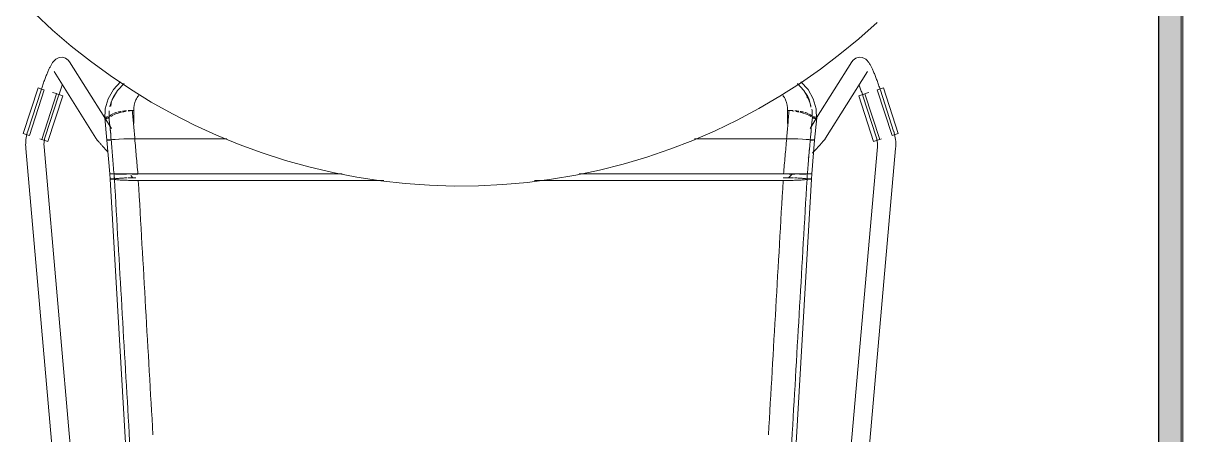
# Model space of a CAD drawing. Header units: millimetres. Extents: x 155920 to 295199, y -4084 to 97293.
# Drawn here: x 224487 to 225246, y 30744 to 31014 of the extents above; entities that cross this region are included whole.
import ezdxf

# ---------------------------------------------------------------- set-up
doc = ezdxf.new("R2010")
doc.units = ezdxf.units.MM
doc.header["$MEASUREMENT"] = 0
for name, color, linetype, lineweight in [('A-WALL', 7, 'CONTINUOUS', 9), ('A-WALL-PATT', 7, 'CONTINUOUS', 25), ('I-FURN', 8, 'CONTINUOUS', 9), ('I-WALL', 7, 'CONTINUOUS', 9)]:
    doc.layers.add(name, color=color, linetype=linetype, lineweight=lineweight)

msp = doc.modelspace()

# ---------------------------------------------------------------- hatches: boundary and pattern name
at = {"layer": 'A-WALL-PATT', "lineweight": 5}
msp.add_hatch(color=256, dxfattribs=at).paths.add_polyline_path([(225229.88, 29907.33), (225244.88, 29907.33), (225244.88, 33857.63), (225229.88, 33857.63), (225229.88, 29920.76)], flags=0)

# ---------------------------------------------------------------- linework, layer by layer
at = {"layer": 'A-WALL'}
for p, q in [((225244.88, 33857.63), (225244.88, 29907.33)), ((225245.88, 33857.63), (225245.88, 29907.33))]:
    msp.add_line(p, q, dxfattribs=at)
at = {"layer": 'I-FURN'}
for p, q in [((224494.74, 31019.91), (224506.44, 31009)), ((224506.44, 31009), (224518.56, 30998.56)), ((225033.92, 31003.3), (225045.85, 31013.96)), ((225021.57, 30993.13), (225033.92, 31003.3)), ((224518.56, 30998.56), (224531.1, 30988.61)), ((224505.39, 30986.11), (224505.17, 30985.68)), ((224505.62, 30986.52), (224505.39, 30986.11)), ((224505.86, 30986.92), (224505.62, 30986.52)), ((224506.1, 30987.31), (224505.86, 30986.92)), ((224506.36, 30987.7), (224506.1, 30987.31)), ((224506.64, 30988.09), (224506.36, 30987.7)), ((224506.95, 30988.49), (224506.64, 30988.09)), ((224507.32, 30988.91), (224506.95, 30988.49)), ((224507.78, 30989.38), (224507.32, 30988.91)), ((224508.41, 30989.9), (224507.78, 30989.38)), ((224509.32, 30990.47), (224508.41, 30989.9)), ((224510.7, 30990.99), (224509.32, 30990.47)), ((224512.68, 30991.16), (224510.7, 30990.99)), ((224514.91, 30990.57), (224512.68, 30991.16)), ((224516.64, 30989.35), (224514.91, 30990.57)), ((224516.64, 30989.35), (224517.53, 30988.23)), ((224540.56, 30951.46), (224517.53, 30988.23)), ((224531.1, 30988.61), (224544.02, 30979.18)), ((225029.32, 30988.23), (225006.28, 30951.46)), ((225008.82, 30983.46), (225021.57, 30993.13)), ((225030.21, 30989.35), (225029.32, 30988.23)), ((225030.21, 30989.35), (225031.94, 30990.57)), ((225031.94, 30990.57), (225034.17, 30991.16)), ((225034.17, 30991.16), (225036.14, 30990.99)), ((225036.14, 30990.99), (225037.53, 30990.47)), ((225037.53, 30990.47), (225038.44, 30989.9)), ((225038.44, 30989.9), (225039.07, 30989.38)), ((225039.07, 30989.38), (225039.53, 30988.91)), ((225039.53, 30988.91), (225039.9, 30988.49)), ((225039.9, 30988.49), (225040.21, 30988.09)), ((225040.21, 30988.09), (225040.49, 30987.7)), ((225040.49, 30987.7), (225040.75, 30987.31)), ((225040.75, 30987.31), (225040.99, 30986.92)), ((225040.99, 30986.92), (225041.22, 30986.52)), ((225041.22, 30986.52), (225041.45, 30986.11)), ((225041.45, 30986.11), (225041.68, 30985.68)), ((224502.04, 30978.63), (224501.79, 30977.97)), ((224502.3, 30979.27), (224502.04, 30978.63)), ((224502.55, 30979.89), (224502.3, 30979.27)), ((224502.8, 30980.5), (224502.55, 30979.89)), ((224503.04, 30981.1), (224502.8, 30980.5)), ((224503.29, 30981.68), (224503.04, 30981.1)), ((224503.53, 30982.24), (224503.29, 30981.68)), ((224503.77, 30982.78), (224503.53, 30982.24)), ((224504.01, 30983.31), (224503.77, 30982.78)), ((224504.24, 30983.82), (224504.01, 30983.31)), ((224504.48, 30984.31), (224504.24, 30983.82)), ((224504.71, 30984.78), (224504.48, 30984.31)), ((224504.94, 30985.24), (224504.71, 30984.78)), ((224505.17, 30985.68), (224504.94, 30985.24)), ((224507.36, 30981.86), (224534.67, 30938.27)), ((224544.02, 30979.18), (224557.3, 30970.27)), ((224995.7, 30974.3), (225008.82, 30983.46)), ((225012.18, 30938.27), (225039.49, 30981.86)), ((225041.68, 30985.68), (225041.91, 30985.24)), ((225041.91, 30985.24), (225042.14, 30984.78)), ((225042.14, 30984.78), (225042.37, 30984.31)), ((225042.37, 30984.31), (225042.61, 30983.82)), ((225042.61, 30983.82), (225042.84, 30983.31)), ((225042.84, 30983.31), (225043.08, 30982.78)), ((225043.08, 30982.78), (225043.32, 30982.24)), ((225043.32, 30982.24), (225043.56, 30981.68)), ((225043.56, 30981.68), (225043.81, 30981.1)), ((225043.81, 30981.1), (225044.05, 30980.5)), ((225044.05, 30980.5), (225044.3, 30979.89)), ((225044.3, 30979.89), (225044.55, 30979.27)), ((225044.55, 30979.27), (225044.81, 30978.63)), ((225044.81, 30978.63), (225045.06, 30977.97)), ((224487.16, 30941.25), (224496.85, 30971.26)), ((224496.85, 30971.26), (224498.8, 30970.63)), ((224499.51, 30971.64), (224499.27, 30970.9)), ((224499.76, 30972.37), (224499.51, 30971.64)), ((224500.01, 30973.1), (224499.76, 30972.37)), ((224500.26, 30973.82), (224500.01, 30973.1)), ((224500.52, 30974.53), (224500.26, 30973.82)), ((224500.77, 30975.24), (224500.52, 30974.53)), ((224501.03, 30975.94), (224500.77, 30975.24)), ((224501.28, 30976.63), (224501.03, 30975.94)), ((224501.54, 30977.31), (224501.28, 30976.63)), ((224501.79, 30977.97), (224501.54, 30977.31)), ((224512.02, 30971.07), (224511.79, 30970.41)), ((224512.26, 30971.71), (224512.02, 30971.07)), ((224512.49, 30972.35), (224512.26, 30971.71)), ((224512.73, 30972.97), (224512.49, 30972.35)), ((224546.17, 30970.04), (224550.91, 30975.19)), ((224548.85, 30969.46), (224553.12, 30973.93)), ((224982.23, 30965.68), (224995.7, 30974.3)), ((224998, 30969.46), (224993.73, 30973.93)), ((225000.68, 30970.04), (224995.94, 30975.19)), ((225034.12, 30972.97), (225034.36, 30972.35)), ((225034.36, 30972.35), (225034.59, 30971.71)), ((225034.59, 30971.71), (225034.83, 30971.07)), ((225034.83, 30971.07), (225035.06, 30970.41)), ((225045.06, 30977.97), (225045.31, 30977.31)), ((225045.31, 30977.31), (225045.57, 30976.63)), ((225045.57, 30976.63), (225045.82, 30975.94)), ((225045.82, 30975.94), (225046.08, 30975.24)), ((225046.08, 30975.24), (225046.33, 30974.53)), ((225046.33, 30974.53), (225046.58, 30973.82)), ((225046.58, 30973.82), (225046.84, 30973.1)), ((225046.84, 30973.1), (225047.09, 30972.37)), ((225047.09, 30972.37), (225047.34, 30971.64)), ((225047.34, 30971.64), (225047.58, 30970.9)), ((225048.05, 30970.63), (225050, 30971.26)), ((225050, 30971.26), (225059.69, 30941.25)), ((224498.87, 30969.7), (224490.16, 30942.89)), ((224491.2, 30939.95), (224500.89, 30969.95)), ((224498.8, 30970.63), (224500.77, 30969.99)), ((224499.02, 30970.16), (224498.87, 30969.7)), ((224499.27, 30970.9), (224499.02, 30970.16)), ((224508.96, 30967.35), (224499.27, 30937.34)), ((224501.57, 30939.18), (224510.29, 30965.99)), ((224503.32, 30936.04), (224513, 30966.04)), ((224508.86, 30967.38), (224506.38, 30968.18)), ((224509.08, 30967.31), (224511.05, 30966.67)), ((224510.39, 30966.32), (224510.29, 30965.99)), ((224510.62, 30967.02), (224510.39, 30966.32)), ((224510.85, 30967.7), (224510.62, 30967.02)), ((224511.08, 30968.39), (224510.85, 30967.7)), ((224511.05, 30966.67), (224513, 30966.04)), ((224511.32, 30969.07), (224511.08, 30968.39)), ((224511.55, 30969.74), (224511.32, 30969.07)), ((224511.79, 30970.41), (224511.55, 30969.74)), ((224540.9, 30957.51), (224542.78, 30964.03)), ((224542.78, 30964.03), (224546.17, 30970.04)), ((224545.48, 30963.63), (224548.85, 30969.46)), ((224557.3, 30970.27), (224570.94, 30961.89)), ((224968.42, 30957.6), (224982.23, 30965.68)), ((225001.36, 30963.63), (224998, 30969.46)), ((225004.07, 30964.03), (225000.68, 30970.04)), ((225005.95, 30957.51), (225004.07, 30964.03)), ((225033.85, 30966.04), (225035.8, 30966.67)), ((225033.85, 30966.04), (225043.53, 30936.04)), ((225035.06, 30970.41), (225035.3, 30969.74)), ((225035.3, 30969.74), (225035.53, 30969.07)), ((225035.53, 30969.07), (225035.77, 30968.39)), ((225035.77, 30968.39), (225036, 30967.7)), ((225035.8, 30966.67), (225037.77, 30967.31)), ((225036, 30967.7), (225036.23, 30967.02)), ((225036.23, 30967.02), (225036.46, 30966.32)), ((225036.46, 30966.32), (225036.56, 30965.99)), ((225036.56, 30965.99), (225045.28, 30939.18)), ((225047.58, 30937.34), (225037.89, 30967.35)), ((225040.46, 30968.18), (225037.99, 30967.38)), ((225045.96, 30969.95), (225055.65, 30939.95)), ((225046.08, 30969.99), (225048.05, 30970.63)), ((225047.58, 30970.9), (225047.83, 30970.16)), ((225047.83, 30970.16), (225047.98, 30969.7)), ((225056.69, 30942.89), (225047.98, 30969.7)), ((224540.62, 30950.6), (224540.9, 30957.51)), ((224558.57, 30956.39), (224559.62, 30956.39)), ((224559.56, 30957.63), (224559.56, 30947.88)), ((224570.94, 30961.89), (224584.89, 30954.07)), ((224954.29, 30950.08), (224968.42, 30957.6)), ((224987.23, 30956.39), (224988.28, 30956.39)), ((224987.29, 30947.88), (224987.29, 30957.63)), ((225006.23, 30950.6), (225005.95, 30957.51)), ((224540.49, 30951.5), (224541.92, 30937)), ((224544.84, 30944.64), (224540.78, 30951.12)), ((224584.89, 30954.07), (224599.15, 30946.81)), ((224939.88, 30943.14), (224954.29, 30950.08)), ((225006.05, 30951.09), (225002.01, 30944.64)), ((225006.35, 30951.5), (225004.93, 30937)), ((224489.11, 30940.62), (224487.16, 30941.25)), ((224491.08, 30939.99), (224489.11, 30940.62)), ((224489.54, 30940.69), (224489.3, 30939.58)), ((224489.83, 30941.8), (224489.54, 30940.69)), ((224490.16, 30942.89), (224489.83, 30941.8)), ((224599.15, 30946.81), (224613.69, 30940.13)), ((224925.21, 30936.77), (224939.88, 30943.14)), ((225057.74, 30940.62), (225055.76, 30939.99)), ((225056.7, 30942.84), (225056.69, 30942.89)), ((225057.03, 30941.75), (225056.7, 30942.84)), ((225057.32, 30940.64), (225057.03, 30941.75)), ((225057.56, 30939.53), (225057.32, 30940.64)), ((225059.69, 30941.25), (225057.74, 30940.62)), ((224488.78, 30935.04), (224488.76, 30933.9)), ((224488.76, 30933.9), (224488.79, 30932.76)), ((224488.84, 30936.18), (224488.78, 30935.04)), ((224488.95, 30937.32), (224488.84, 30936.18)), ((224489.1, 30938.45), (224488.95, 30937.32)), ((224489.3, 30939.58), (224489.1, 30938.45)), ((224499.17, 30937.37), (224498.01, 30937.75)), ((224501.36, 30936.67), (224499.39, 30937.3)), ((224500.76, 30933.94), (224500.77, 30934.6)), ((224500.78, 30933.28), (224500.76, 30933.94)), ((224500.77, 30934.6), (224500.81, 30935.26)), ((224500.83, 30932.62), (224500.78, 30933.28)), ((224500.81, 30935.26), (224500.87, 30935.92)), ((224500.87, 30935.92), (224500.96, 30936.58)), ((224500.96, 30936.58), (224501.07, 30937.23)), ((224501.07, 30937.23), (224501.21, 30937.88)), ((224501.21, 30937.88), (224501.37, 30938.52)), ((224503.32, 30936.04), (224501.36, 30936.67)), ((224501.37, 30938.52), (224501.56, 30939.16)), ((224501.56, 30939.16), (224501.57, 30939.18)), ((224534.67, 30938.27), (224534.88, 30937.95)), ((224534.88, 30937.95), (224535.07, 30937.69)), ((224535.07, 30937.69), (224535.24, 30937.46)), ((224535.24, 30937.46), (224535.41, 30937.24)), ((224535.41, 30937.24), (224535.59, 30937.02)), ((224535.59, 30937.02), (224535.78, 30936.79)), ((224535.78, 30936.79), (224535.98, 30936.55)), ((224535.98, 30936.55), (224536.2, 30936.29)), ((224536.2, 30936.29), (224536.43, 30936.03)), ((224536.43, 30936.03), (224536.67, 30935.75)), ((224536.67, 30935.75), (224536.93, 30935.45)), ((224536.93, 30935.45), (224537.2, 30935.14)), ((224537.2, 30935.14), (224537.49, 30934.82)), ((224537.49, 30934.82), (224537.79, 30934.48)), ((224537.79, 30934.48), (224538.11, 30934.13)), ((224538.11, 30934.13), (224538.44, 30933.77)), ((224538.44, 30933.77), (224538.78, 30933.39)), ((224538.78, 30933.39), (224539.13, 30933)), ((224539.13, 30933), (224539.5, 30932.6)), ((224541.92, 30937.01), (224541.99, 30937.03)), ((224541.98, 30937.03), (224541.92, 30937.01)), ((224541.92, 30937), (224543.74, 30914.8)), ((224541.92, 30937), (224541.98, 30936.98)), ((224541.98, 30936.98), (224541.92, 30937)), ((224542.17, 30937.06), (224541.98, 30937.03)), ((224541.98, 30936.98), (224542.17, 30936.95)), ((224542.17, 30936.95), (224541.98, 30936.98)), ((224542.47, 30937.08), (224542.17, 30937.06)), ((224542.46, 30936.93), (224542.17, 30936.95)), ((224542.17, 30936.95), (224542.46, 30936.93)), ((224542.18, 30937.06), (224542.48, 30937.08)), ((224542.46, 30936.93), (224542.84, 30936.92)), ((224542.85, 30936.92), (224542.46, 30936.93)), ((224542.85, 30937.09), (224542.47, 30937.08)), ((224542.48, 30937.08), (224542.86, 30937.09)), ((224542.84, 30936.92), (224543.29, 30936.91)), ((224543.31, 30937.1), (224542.85, 30937.09)), ((224543.3, 30936.91), (224542.85, 30936.92)), ((224542.86, 30937.09), (224543.31, 30937.1)), ((224543.29, 30936.91), (224543.78, 30936.9)), ((224543.79, 30936.9), (224543.3, 30936.91)), ((224543.8, 30937.11), (224543.31, 30937.1)), ((224543.31, 30937.1), (224543.8, 30937.11)), ((224544.3, 30937.11), (224543.8, 30937.11)), ((224543.8, 30937.11), (224544.3, 30937.11)), ((224544.28, 30936.9), (224544.75, 30936.91)), ((224544.76, 30936.91), (224544.28, 30936.9)), ((224544.77, 30937.1), (224544.3, 30937.11)), ((224544.3, 30937.11), (224544.77, 30937.1)), ((224544.77, 30937.1), (224545.65, 30937.29)), ((224545.66, 30937.29), (224544.77, 30937.1)), ((224545.66, 30937.29), (224547.37, 30937.47)), ((224547.39, 30937.47), (224545.66, 30937.29)), ((224547.39, 30937.47), (224549.83, 30937.62)), ((224549.87, 30937.62), (224547.39, 30937.47)), ((224552.97, 30937.74), (224549.87, 30937.62)), ((224549.87, 30937.62), (224552.9, 30937.73)), ((224552.97, 30937.73), (224556.41, 30937.81)), ((224556.41, 30937.81), (224552.97, 30937.74)), ((224560.27, 30937.84), (224556.5, 30937.81)), ((224556.5, 30937.81), (224560.15, 30937.84)), ((224620.38, 30937.84), (224560.27, 30937.84)), ((224560.27, 30937.84), (224620.38, 30937.84)), ((224613.69, 30940.13), (224628.48, 30934.04)), ((224628.48, 30934.04), (224643.51, 30928.54)), ((224910.28, 30931), (224925.21, 30936.77)), ((224986.58, 30937.84), (224926.47, 30937.84)), ((224926.47, 30937.84), (224986.58, 30937.84)), ((224990.34, 30937.81), (224986.58, 30937.84)), ((224986.7, 30937.84), (224990.35, 30937.81)), ((224993.88, 30937.74), (224990.34, 30937.81)), ((224990.44, 30937.81), (224993.88, 30937.73)), ((224996.98, 30937.62), (224993.88, 30937.74)), ((224993.94, 30937.73), (224996.98, 30937.62)), ((224999.45, 30937.47), (224996.98, 30937.62)), ((224997.02, 30937.62), (224999.46, 30937.47)), ((225001.19, 30937.29), (224999.45, 30937.47)), ((224999.47, 30937.47), (225001.19, 30937.29)), ((225001.19, 30937.29), (225002.08, 30937.1)), ((225002.08, 30937.1), (225001.19, 30937.29)), ((225002.55, 30937.11), (225002.08, 30937.1)), ((225002.08, 30937.1), (225002.55, 30937.11)), ((225002.09, 30936.91), (225002.57, 30936.9)), ((225002.56, 30936.9), (225002.09, 30936.91)), ((225003.05, 30937.11), (225002.55, 30937.11)), ((225002.55, 30937.11), (225003.05, 30937.11)), ((225003.06, 30936.9), (225002.56, 30936.9)), ((225002.57, 30936.9), (225003.06, 30936.9)), ((225003.54, 30937.1), (225003.05, 30937.11)), ((225003.05, 30937.11), (225003.54, 30937.1)), ((225003.06, 30936.9), (225003.56, 30936.91)), ((225003.55, 30936.91), (225003.06, 30936.9)), ((225004.93, 30937), (225003.11, 30914.8)), ((225004, 30937.09), (225003.54, 30937.1)), ((225003.54, 30937.1), (225003.99, 30937.09)), ((225004, 30936.92), (225003.55, 30936.91)), ((225003.56, 30936.91), (225004.01, 30936.92)), ((225003.99, 30937.09), (225004.37, 30937.08)), ((225004.38, 30937.08), (225004, 30937.09)), ((225004.37, 30937.08), (225004.67, 30937.06)), ((225004.67, 30937.06), (225004.38, 30937.08)), ((225004.68, 30936.95), (225004.39, 30936.93)), ((225004.39, 30936.93), (225004.68, 30936.95)), ((225004.86, 30937.03), (225004.67, 30937.06)), ((225004.68, 30936.95), (225004.87, 30936.98)), ((225004.86, 30936.98), (225004.68, 30936.95)), ((225004.86, 30937.03), (225004.93, 30937.01)), ((225004.93, 30937.01), (225004.86, 30937.03)), ((225004.93, 30937), (225004.86, 30936.98)), ((225004.87, 30936.98), (225004.93, 30937)), ((225007.71, 30933), (225007.35, 30932.6)), ((225008.07, 30933.39), (225007.71, 30933)), ((225008.41, 30933.77), (225008.07, 30933.39)), ((225008.74, 30934.13), (225008.41, 30933.77)), ((225009.06, 30934.48), (225008.74, 30934.13)), ((225009.36, 30934.82), (225009.06, 30934.48)), ((225009.65, 30935.14), (225009.36, 30934.82)), ((225009.92, 30935.45), (225009.65, 30935.14)), ((225010.18, 30935.75), (225009.92, 30935.45)), ((225010.42, 30936.03), (225010.18, 30935.75)), ((225010.65, 30936.29), (225010.42, 30936.03)), ((225010.86, 30936.55), (225010.65, 30936.29)), ((225011.07, 30936.79), (225010.86, 30936.55)), ((225011.26, 30937.02), (225011.07, 30936.79)), ((225011.44, 30937.24), (225011.26, 30937.02)), ((225011.61, 30937.46), (225011.44, 30937.24)), ((225011.78, 30937.69), (225011.61, 30937.46)), ((225011.97, 30937.95), (225011.78, 30937.69)), ((225012.18, 30938.27), (225011.97, 30937.95)), ((225045.49, 30936.67), (225043.53, 30936.04)), ((225045.28, 30939.18), (225045.47, 30938.54)), ((225045.47, 30938.54), (225045.64, 30937.9)), ((225047.46, 30937.3), (225045.49, 30936.67)), ((225045.64, 30937.9), (225045.78, 30937.26)), ((225045.78, 30937.26), (225045.89, 30936.6)), ((225045.89, 30936.6), (225045.98, 30935.95)), ((225045.98, 30935.95), (225046.04, 30935.29)), ((225046.07, 30933.3), (225046.02, 30932.64)), ((225046.04, 30935.29), (225046.08, 30934.63)), ((225046.09, 30933.96), (225046.07, 30933.3)), ((225046.08, 30934.63), (225046.09, 30933.96)), ((225048.84, 30937.75), (225047.67, 30937.37)), ((225057.75, 30938.4), (225057.56, 30939.53)), ((225057.91, 30937.27), (225057.75, 30938.4)), ((225058.01, 30936.13), (225057.91, 30937.27)), ((225058.07, 30934.99), (225058.01, 30936.13)), ((225058.05, 30932.71), (225058.08, 30933.85)), ((225058.08, 30933.85), (225058.07, 30934.99)), ((224488.79, 30932.76), (224488.87, 30931.62)), ((224488.87, 30931.62), (224488.87, 30931.57)), ((224488.88, 30931.57), (224527.82, 30488.25)), ((224538.12, 30508.12), (224500.83, 30932.62)), ((224539.5, 30932.6), (224539.88, 30932.19)), ((224539.88, 30932.19), (224540.27, 30931.76)), ((224540.27, 30931.76), (224540.68, 30931.33)), ((224540.68, 30931.33), (224541.09, 30930.88)), ((224541.09, 30930.88), (224541.51, 30930.43)), ((224541.51, 30930.43), (224541.95, 30929.96)), ((224541.95, 30929.96), (224542.39, 30929.49)), ((224643.51, 30928.54), (224658.74, 30923.65)), ((224879.81, 30921.26), (224895.14, 30925.82)), ((224895.14, 30925.82), (224910.28, 30931)), ((225001.2, 30926.05), (225000.72, 30925.54)), ((225004.01, 30929.02), (225003.56, 30928.53)), ((225004.46, 30929.49), (225004.01, 30929.02)), ((225004.9, 30929.96), (225004.46, 30929.49)), ((225005.33, 30930.43), (225004.9, 30929.96)), ((225005.76, 30930.88), (225005.33, 30930.43)), ((225006.17, 30931.33), (225005.76, 30930.88)), ((225006.57, 30931.76), (225006.17, 30931.33)), ((225006.97, 30932.19), (225006.57, 30931.76)), ((225007.35, 30932.6), (225006.97, 30932.19)), ((225046.02, 30932.62), (225008.74, 30508.27)), ((225019.03, 30488.25), (225057.97, 30931.57)), ((225046.02, 30932.64), (225046.02, 30932.62)), ((225057.98, 30931.57), (225058.05, 30932.71)), ((224658.74, 30923.65), (224674.15, 30919.37)), ((224674.15, 30919.37), (224689.73, 30915.71)), ((224864.31, 30917.32), (224879.81, 30921.26)), ((224543.81, 30914.81), (224543.74, 30914.8)), ((224543.74, 30914.8), (224543.81, 30914.8)), ((224543.75, 30914.8), (224543.81, 30914.81)), ((224544.01, 30911.44), (224543.75, 30914.8)), ((224543.82, 30914.8), (224543.75, 30914.8)), ((224544, 30914.81), (224544.29, 30914.81)), ((224544.29, 30914.81), (224544, 30914.81)), ((224544.09, 30911.47), (224544.02, 30911.45)), ((224544.02, 30911.44), (224563.31, 30579.54)), ((224544.02, 30911.44), (224544.09, 30911.42)), ((224544.28, 30911.5), (224544.09, 30911.47)), ((224544.09, 30911.42), (224544.27, 30911.39)), ((224544.27, 30911.39), (224544.57, 30911.37)), ((224544.57, 30911.52), (224544.28, 30911.5)), ((224544.29, 30914.81), (224544.68, 30914.81)), ((224544.67, 30914.81), (224544.29, 30914.81)), ((224544.68, 30914.8), (224544.3, 30914.8)), ((224544.3, 30914.8), (224544.68, 30914.8)), ((224544.95, 30911.54), (224544.57, 30911.52)), ((224544.57, 30911.37), (224544.95, 30911.35)), ((224545.12, 30914.81), (224544.67, 30914.81)), ((224544.68, 30914.81), (224545.13, 30914.81)), ((224545.13, 30914.8), (224544.68, 30914.8)), ((224544.68, 30914.8), (224545.13, 30914.8)), ((224545.41, 30911.55), (224544.95, 30911.54)), ((224544.95, 30911.35), (224545.4, 30911.34)), ((224545.61, 30914.81), (224545.12, 30914.81)), ((224545.13, 30914.81), (224545.62, 30914.81)), ((224545.62, 30914.8), (224545.13, 30914.8)), ((224545.13, 30914.8), (224545.62, 30914.8)), ((224545.4, 30911.34), (224545.89, 30911.33)), ((224545.9, 30911.56), (224545.41, 30911.55)), ((224546.11, 30914.81), (224545.61, 30914.81)), ((224545.62, 30914.81), (224546.11, 30914.81)), ((224546.12, 30914.8), (224545.62, 30914.8)), ((224545.62, 30914.8), (224546.12, 30914.8)), ((224545.89, 30911.33), (224546.38, 30911.34)), ((224546.39, 30911.55), (224545.9, 30911.56)), ((224546.11, 30914.81), (224546.58, 30914.81)), ((224546.58, 30914.81), (224546.11, 30914.81)), ((224546.59, 30914.8), (224546.12, 30914.8)), ((224546.12, 30914.8), (224546.59, 30914.8)), ((224546.38, 30911.34), (224546.85, 30911.35)), ((224546.86, 30911.54), (224546.39, 30911.55)), ((224546.58, 30914.81), (224547.47, 30914.83)), ((224547.47, 30914.83), (224546.58, 30914.81)), ((224546.85, 30911.35), (224547.74, 30911.13)), ((224547.76, 30911.75), (224546.86, 30911.54)), ((224547.47, 30914.83), (224549.22, 30914.84)), ((224549.22, 30914.84), (224547.47, 30914.83)), ((224547.48, 30914.78), (224549.24, 30914.77)), ((224549.24, 30914.77), (224547.49, 30914.78)), ((224547.74, 30911.13), (224549.49, 30910.94)), ((224549.51, 30911.95), (224547.76, 30911.75)), ((224549.22, 30914.84), (224551.72, 30914.85)), ((224551.72, 30914.85), (224549.22, 30914.84)), ((224551.74, 30914.76), (224549.24, 30914.77)), ((224549.24, 30914.77), (224551.73, 30914.76)), ((224549.49, 30910.94), (224551.99, 30910.78)), ((224552.01, 30912.11), (224549.51, 30911.95)), ((224551.72, 30914.85), (224554.85, 30914.86)), ((224554.85, 30914.86), (224551.72, 30914.85)), ((224551.73, 30914.76), (224554.86, 30914.75)), ((224554.86, 30914.75), (224551.74, 30914.76)), ((224551.99, 30910.78), (224555.12, 30910.66)), ((224555.13, 30912.23), (224552.01, 30912.11)), ((224558.42, 30914.87), (224554.85, 30914.86)), ((224554.86, 30914.86), (224558.42, 30914.87)), ((224555.12, 30910.66), (224558.69, 30910.58)), ((224558.68, 30912.31), (224555.77, 30912.25)), ((224557.51, 30913.72), (224558.93, 30912.25)), ((224558.42, 30914.87), (224562.21, 30914.87)), ((224562.21, 30914.87), (224558.42, 30914.87)), ((224562.2, 30914.74), (224558.42, 30914.74)), ((224558.42, 30914.74), (224562.2, 30914.74)), ((224560.93, 30912.33), (224558.68, 30912.31)), ((224558.69, 30910.58), (224562.47, 30910.55)), ((224562.21, 30914.87), (224695.95, 30914.87)), ((224695.95, 30914.87), (224562.21, 30914.87)), ((224562.47, 30910.55), (224723.05, 30910.55)), ((224723.05, 30910.55), (224562.47, 30910.55)), ((224689.73, 30915.71), (224705.44, 30912.68)), ((224705.44, 30912.68), (224721.25, 30910.27)), ((224721.25, 30910.27), (224737.16, 30908.5)), ((224817.02, 30909.24), (224832.88, 30911.3)), ((224821.78, 30910.55), (224984.38, 30910.55)), ((224984.38, 30910.55), (224821.78, 30910.55)), ((224832.88, 30911.3), (224848.66, 30913.99)), ((224848.66, 30913.99), (224864.31, 30917.32)), ((224851, 30914.87), (224984.64, 30914.87)), ((224984.64, 30914.87), (224851, 30914.87)), ((225002.83, 30911.44), (224983.54, 30579.54)), ((224984.38, 30910.55), (224988.16, 30910.58)), ((224988.17, 30912.31), (224984.49, 30912.34)), ((224984.64, 30914.87), (224988.43, 30914.87)), ((224988.43, 30914.87), (224984.64, 30914.87)), ((224987.92, 30912.25), (224990.44, 30914.86)), ((224988.16, 30910.58), (224991.72, 30910.66)), ((224991.07, 30912.25), (224988.17, 30912.31)), ((224988.43, 30914.87), (224991.99, 30914.86)), ((224992, 30914.86), (224988.43, 30914.87)), ((224991.99, 30914.75), (224988.43, 30914.74)), ((224988.43, 30914.74), (224991.99, 30914.75)), ((224994.84, 30912.11), (224991.72, 30912.23)), ((224991.72, 30910.66), (224994.85, 30910.78)), ((224992, 30914.86), (224995.12, 30914.85)), ((224995.13, 30914.85), (224992, 30914.86)), ((224997.33, 30911.95), (224994.84, 30912.11)), ((224994.85, 30910.78), (224997.36, 30910.94)), ((224997.61, 30914.77), (224995.11, 30914.76)), ((224995.11, 30914.76), (224997.61, 30914.77)), ((224995.13, 30914.85), (224997.63, 30914.84)), ((224997.63, 30914.84), (224995.13, 30914.85)), ((224999.09, 30911.75), (224997.33, 30911.95)), ((224997.36, 30910.94), (224999.11, 30911.13)), ((224999.36, 30914.78), (224997.61, 30914.77)), ((224997.61, 30914.77), (224999.36, 30914.78)), ((224997.63, 30914.84), (224999.38, 30914.83)), ((224999.38, 30914.83), (224997.63, 30914.84)), ((224999.99, 30911.54), (224999.09, 30911.75)), ((224999.11, 30911.13), (225000, 30911.35)), ((224999.38, 30914.83), (225000.26, 30914.81)), ((225000.27, 30914.81), (224999.38, 30914.83)), ((225000.46, 30911.55), (224999.99, 30911.54)), ((225000, 30911.35), (225000.46, 30911.34)), ((225000.26, 30914.81), (225000.73, 30914.81)), ((225000.73, 30914.8), (225000.26, 30914.8)), ((225000.26, 30914.8), (225000.73, 30914.8)), ((225000.74, 30914.81), (225000.27, 30914.81)), ((225000.95, 30911.56), (225000.46, 30911.55)), ((225000.46, 30911.34), (225000.96, 30911.33)), ((225000.73, 30914.81), (225001.23, 30914.81)), ((225001.22, 30914.8), (225000.73, 30914.8)), ((225000.73, 30914.8), (225001.23, 30914.8)), ((225001.23, 30914.81), (225000.74, 30914.81)), ((225001.44, 30911.55), (225000.95, 30911.56)), ((225000.96, 30911.33), (225001.45, 30911.34)), ((225001.72, 30914.8), (225001.22, 30914.8)), ((225001.23, 30914.81), (225001.72, 30914.81)), ((225001.73, 30914.81), (225001.23, 30914.81)), ((225001.23, 30914.8), (225001.72, 30914.8)), ((225001.89, 30911.54), (225001.44, 30911.55)), ((225001.45, 30911.34), (225001.9, 30911.35)), ((225001.72, 30914.81), (225002.17, 30914.81)), ((225002.17, 30914.8), (225001.72, 30914.8)), ((225001.72, 30914.8), (225002.17, 30914.8)), ((225002.18, 30914.81), (225001.73, 30914.81)), ((225002.28, 30911.52), (225001.89, 30911.54)), ((225001.9, 30911.35), (225002.28, 30911.37)), ((225002.17, 30914.81), (225002.55, 30914.81)), ((225002.55, 30914.8), (225002.17, 30914.8)), ((225002.17, 30914.8), (225002.55, 30914.8)), ((225002.56, 30914.81), (225002.18, 30914.81)), ((225002.57, 30911.5), (225002.28, 30911.52)), ((225002.28, 30911.37), (225002.58, 30911.39)), ((225002.55, 30914.81), (225002.85, 30914.81)), ((225002.84, 30914.8), (225002.55, 30914.8)), ((225002.55, 30914.8), (225002.85, 30914.8)), ((225002.85, 30914.81), (225002.56, 30914.81)), ((225002.76, 30911.47), (225002.57, 30911.5)), ((225002.58, 30911.39), (225002.76, 30911.42)), ((225002.83, 30911.45), (225002.76, 30911.47)), ((225002.76, 30911.42), (225002.83, 30911.44)), ((225002.83, 30911.44), (225003.1, 30914.8)), ((225003.03, 30914.8), (225002.84, 30914.8)), ((225002.85, 30914.81), (225003.04, 30914.81)), ((225003.04, 30914.81), (225002.85, 30914.81)), ((225002.85, 30914.8), (225003.04, 30914.8)), ((225003.1, 30914.8), (225003.03, 30914.8)), ((225003.04, 30914.81), (225003.1, 30914.8)), ((225003.11, 30914.8), (225003.04, 30914.81)), ((225003.04, 30914.8), (225003.11, 30914.8)), ((224737.16, 30908.5), (224753.11, 30907.37)), ((224753.11, 30907.37), (224769.11, 30906.88)), ((224769.11, 30906.88), (224785.1, 30907.03)), ((224785.1, 30907.03), (224801.08, 30907.81)), ((224801.08, 30907.81), (224817.02, 30909.24))]:
    msp.add_line(p, q, dxfattribs=at)
for points in [[(224993.68, 30973.91), (224994.14, 30973.53), (224994.6, 30973.13), (224995.06, 30972.73)], [(224543.36, 30953.59), (224543.37, 30954.41), (224543.42, 30955.24), (224543.5, 30956.06)], [(224545, 30961.45), (224544.73, 30960.74), (224544.55, 30960.02), (224544.42, 30959.28)], [(224548.98, 30955.29), (224549.72, 30955.47), (224550.53, 30955.63), (224551.36, 30955.78)], [(224552.21, 30955.92), (224553.06, 30956.04), (224553.93, 30956.16), (224554.85, 30956.22)], [(224557.16, 30956.15), (224556.68, 30956.1), (224556.21, 30956.04), (224555.74, 30955.97)], [(224555.77, 30956.29), (224556.68, 30956.35), (224557.61, 30956.38), (224558.57, 30956.39)], [(224558.57, 30956.39), (224558.83, 30953.36), (224559.37, 30947.22), (224559.96, 30940.97), (224560.27, 30937.84)], [(224559.61, 30956.39), (224559.57, 30956.89), (224559.55, 30957.4), (224559.56, 30957.91)], [(224988.28, 30956.39), (224988.02, 30953.36), (224987.48, 30947.22), (224986.89, 30940.97), (224986.58, 30937.84)], [(224987.29, 30957.9), (224987.3, 30957.4), (224987.28, 30956.89), (224987.23, 30956.39)], [(224988.28, 30956.39), (224989.11, 30956.38), (224989.92, 30956.35), (224990.71, 30956.31)], [(224991.12, 30955.97), (224990.98, 30955.99), (224990.84, 30956.01), (224990.7, 30956.03)], [(224992, 30956.22), (224992.9, 30956.14), (224993.78, 30956.04), (224994.63, 30955.92)], [(224995.48, 30955.79), (224996.33, 30955.64), (224997.13, 30955.48), (224997.87, 30955.29)], [(225003.17, 30957.33), (225003.37, 30956.1), (225003.4, 30954.84), (225003.41, 30953.58)], [(224543.33, 30952.05), (224543.48, 30952.44), (224544.04, 30953.19), (224545.18, 30953.9), (224545.88, 30954.22)], [(224543.33, 30952.05), (224543.57, 30949.61), (224544.05, 30944.66), (224544.53, 30939.62), (224544.77, 30937.1)], [(224543.48, 30954.83), (224543.42, 30954.18), (224543.41, 30953.53), (224543.42, 30952.88)], [(224545.91, 30953.36), (224545.28, 30953.05), (224544.88, 30952.73), (224544.55, 30952.41)], [(224548.34, 30954.33), (224547.53, 30954.06), (224546.72, 30953.78), (224546.16, 30953.48)], [(224546.33, 30954.42), (224546.92, 30954.67), (224547.58, 30954.9), (224548.31, 30955.11)], [(224551.38, 30955.17), (224550.46, 30954.96), (224549.51, 30954.73), (224548.66, 30954.48)], [(224554.04, 30955.71), (224553.35, 30955.59), (224552.7, 30955.46), (224552.04, 30955.32)], [(224994.81, 30955.32), (224994.16, 30955.46), (224993.49, 30955.6), (224992.81, 30955.72)], [(224998.06, 30954.47), (224997.26, 30954.72), (224996.38, 30954.95), (224995.46, 30955.17)], [(225000.69, 30953.48), (225000.05, 30953.78), (224999.31, 30954.05), (224998.49, 30954.32)], [(224998.53, 30955.11), (224999.26, 30954.9), (224999.9, 30954.66), (225000.5, 30954.42)], [(225002.51, 30952.41), (225002.1, 30952.73), (225001.58, 30953.06), (225000.93, 30953.37)], [(225003.52, 30952.05), (225003.28, 30949.61), (225002.8, 30944.66), (225002.32, 30939.62), (225002.08, 30937.1)], [(225003.48, 30952.88), (225003.46, 30953.78), (225003.4, 30954.68), (225003.3, 30955.57)], [(225006.17, 30950.75), (225006.13, 30950.79), (225006.01, 30950.89), (225005.71, 30951.02), (225005.32, 30951.14), (225004.87, 30951.23), (225004.38, 30951.3), (225003.88, 30951.33), (225003.56, 30951.33), (225003.42, 30951.32)], [(224544.05, 30944), (224544.28, 30941.65), (224544.52, 30939.28), (224544.75, 30936.91)], [(225002.8, 30944), (225002.57, 30941.71), (225002.34, 30939.41), (225002.11, 30937.1)], [(224545.66, 30925.96), (224545.36, 30929.62), (224545.06, 30933.27), (224544.76, 30936.91)], [(224546.58, 30914.81), (224546.28, 30918.53), (224545.68, 30925.96), (224545.07, 30933.39), (224544.77, 30937.1)], [(224561.18, 30926.36), (224560.83, 30930.19), (224560.49, 30934.01), (224560.15, 30937.83)], [(224986.7, 30937.83), (224986.36, 30934.01), (224986.02, 30930.19), (224985.67, 30926.36)], [(225000.27, 30914.81), (225000.57, 30918.53), (225001.17, 30925.96), (225001.78, 30933.39), (225002.08, 30937.1)], [(224562.21, 30914.87), (224561.87, 30918.7), (224561.52, 30922.53), (224561.18, 30926.36)], [(224985.67, 30926.36), (224985.33, 30922.53), (224984.98, 30918.7), (224984.64, 30914.87)], [(224546.07, 30921.12), (224546.03, 30921.53), (224546, 30921.94), (224545.96, 30922.35)], [(224546.58, 30914.81), (224546.63, 30914.23), (224546.72, 30913.08), (224546.81, 30911.92), (224546.85, 30911.35)], [(224546.59, 30914.8), (224546.64, 30914.26), (224546.73, 30913.17), (224546.82, 30912.09), (224546.86, 30911.54)], [(224566.17, 30579.35), (224562.95, 30634.58), (224556.51, 30745.18), (224550.07, 30855.94), (224546.85, 30911.35)], [(224572.06, 30744.06), (224568.86, 30799.52), (224565.67, 30855.02), (224562.47, 30910.55)], [(224984.38, 30910.55), (224981.18, 30855.02), (224977.98, 30799.5), (224974.79, 30744.06)], [(224980.68, 30579.35), (224983.9, 30634.58), (224990.34, 30745.18), (224996.78, 30855.94), (225000, 30911.35)], [(224984.49, 30912.34), (224986.76, 30912.34), (224989.06, 30912.31), (224991.1, 30912.25)], [(225000.26, 30914.8), (225000.21, 30914.26), (225000.12, 30913.17), (225000.03, 30912.09), (224999.99, 30911.54)], [(224999.99, 30911.54), (225000.58, 30911.56), (225002.09, 30911.56), (225002.83, 30911.48), (225002.83, 30911.45)], [(225000.26, 30914.81), (225000.22, 30914.23), (225000.13, 30913.08), (225000.04, 30911.92), (225000, 30911.35)]]:
    msp.add_open_spline(points, degree=3, dxfattribs=at)
for points, knots in [([(224543.93, 30958.74), (224544.37, 30960.81), (224545.35, 30963.77), (224546.91, 30966.44), (224547.44, 30967.24)], [-0.8210019, -0.8210019, -0.8210019, -0.8210019, -0.6666667, -0.5975811, -0.5975811, -0.5975811, -0.5975811]), ([(224559.62, 30956.39), (224559.4, 30958.77), (224560.03, 30962.38), (224561.96, 30965.37), (224562.72, 30966.28)], [0, 0, 0, 0, 0.3333333, 0.5, 0.5, 0.5, 0.5]), ([(224984.13, 30966.28), (224984.89, 30965.37), (224986.82, 30962.38), (224987.45, 30958.77), (224987.23, 30956.39)], [0.5, 0.5, 0.5, 0.5, 0.6666667, 1, 1, 1, 1]), ([(224999.31, 30967.51), (224999.88, 30966.62), (225001.54, 30963.8), (225002.16, 30960.7), (225002.44, 30958.56)], [0.591443, 0.591443, 0.591443, 0.591443, 0.6666667, 0.8236682, 0.8236682, 0.8236682, 0.8236682]), ([(225002.44, 30959.66), (225002.05, 30961), (225001.32, 30962.96), (225000.31, 30964.79), (224999.96, 30965.36)], [0.2297626, 0.2297626, 0.2297626, 0.2297626, 0.3333333, 0.3824546, 0.3824546, 0.3824546, 0.3824546]), ([(224540.54, 30951.65), (224540.56, 30951.67), (224540.61, 30951.72), (224540.71, 30951.79), (224540.9, 30951.89), (224541.23, 30951.99), (224541.62, 30952.07), (224541.98, 30952.1), (224542.35, 30952.12), (224542.8, 30952.11), (224543.15, 30952.08), (224543.33, 30952.05)], [0.5555556, 0.5555556, 0.5555556, 0.5555556, 0.5833333, 0.6180556, 0.6527778, 0.7222222, 0.7916667, 0.8263889, 0.8611111, 0.9305556, 1, 1, 1, 1]), ([(224543.43, 30951.32), (224543.21, 30951.33), (224542.72, 30951.32), (224541.97, 30951.24), (224541.3, 30951.08), (224540.87, 30950.91), (224540.72, 30950.79), (224540.68, 30950.75)], [-1, -1, -1, -1, -0.90625, -0.8125, -0.71875, -0.625, -0.5625, -0.5625, -0.5625, -0.5625]), ([(225001, 30954.21), (225001.68, 30953.89), (225002.81, 30953.19), (225003.37, 30952.45), (225003.52, 30952.05)], [0.6690305, 0.6690305, 0.6690305, 0.6690305, 0.8333333, 1, 1, 1, 1]), ([(225003.52, 30952.05), (225003.66, 30952.07), (225003.95, 30952.1), (225004.37, 30952.12), (225004.74, 30952.11), (225005.03, 30952.09), (225005.3, 30952.05), (225005.55, 30952), (225005.78, 30951.94), (225005.97, 30951.87), (225006.17, 30951.78), (225006.27, 30951.69), (225006.31, 30951.65)], [0, 0, 0, 0, 0.0555556, 0.1111111, 0.1666667, 0.1944444, 0.2222222, 0.2777778, 0.3055556, 0.3333333, 0.3888889, 0.4444444, 0.4444444, 0.4444444, 0.4444444]), ([(225000.26, 30914.8), (225000.57, 30918.49), (225001.01, 30923.82), (225001.45, 30929.16), (225001.59, 30930.8)], [0, 0, 0, 0, 0.5, 0.7233886, 0.7233886, 0.7233886, 0.7233886]), ([(224544.01, 30911.45), (224544.02, 30911.46), (224544.16, 30911.49), (224544.55, 30911.52), (224544.94, 30911.54), (224545.4, 30911.55), (224545.89, 30911.56), (224546.4, 30911.55), (224546.71, 30911.55), (224546.86, 30911.54)], [-0.5, -0.5, -0.5, -0.5, -0.375, -0.3125, -0.25, -0.1875, -0.125, -0.0625, 0, 0, 0, 0]), ([(224546.85, 30911.35), (224546.63, 30911.34), (224546.14, 30911.33), (224545.51, 30911.34), (224545.04, 30911.35), (224544.63, 30911.36), (224544.18, 30911.39), (224544.02, 30911.43), (224544.01, 30911.44)], [-1, -1, -1, -1, -0.90625, -0.8125, -0.765625, -0.71875, -0.625, -0.501507, -0.501507, -0.501507, -0.501507]), ([(224562.47, 30910.55), (224561.2, 30910.55), (224558.65, 30910.57), (224555.05, 30910.65), (224551.88, 30910.77), (224548.52, 30910.99), (224547.13, 30911.2), (224546.85, 30911.35)], [-1, -1, -1, -1, -0.833333, -0.666667, -0.5, -0.333333, 0, 0, 0, 0]), ([(224546.86, 30911.54), (224547.15, 30911.69), (224548.54, 30911.9), (224551.9, 30912.12), (224554, 30912.2), (224555.12, 30912.23)], [-1, -1, -1, -1, -0.6666667, -0.5, -0.3333333, -0.3333333, -0.3333333, -0.3333333]), ([(224555.76, 30912.25), (224556.69, 30912.28), (224558.39, 30912.31), (224560.18, 30912.33), (224560.94, 30912.33)], [-0.3023043, -0.3023043, -0.3023043, -0.3023043, -0.1666667, -0.0664381, -0.0664381, -0.0664381, -0.0664381]), ([(225000, 30911.35), (224999.72, 30911.2), (224998.33, 30910.99), (224994.97, 30910.77), (224991.8, 30910.65), (224988.2, 30910.57), (224985.65, 30910.55), (224984.38, 30910.55)], [-1, -1, -1, -1, -0.666667, -0.5, -0.333333, -0.166667, 0, 0, 0, 0]), ([(224991.73, 30912.23), (224992.85, 30912.2), (224994.95, 30912.12), (224998.31, 30911.9), (224999.7, 30911.69), (224999.99, 30911.54)], [-0.6666667, -0.6666667, -0.6666667, -0.6666667, -0.5, -0.3333333, 0, 0, 0, 0]), ([(225002.83, 30911.44), (225002.83, 30911.43), (225002.69, 30911.4), (225002.3, 30911.37), (225001.92, 30911.35), (225001.46, 30911.34), (225000.97, 30911.33), (225000.46, 30911.34), (225000.14, 30911.34), (225000, 30911.35)], [-0.498493, -0.498493, -0.498493, -0.498493, -0.375, -0.3125, -0.25, -0.1875, -0.125, -0.0625, 0, 0, 0, 0])]:
    msp.add_open_spline(points, degree=3, knots=knots, dxfattribs=at)
at = {"layer": 'I-WALL', "lineweight": 30}
msp.add_line((225229.88, 33857.63), (225229.88, 29907.33), dxfattribs=at)

doc.saveas('drawing.dxf')
